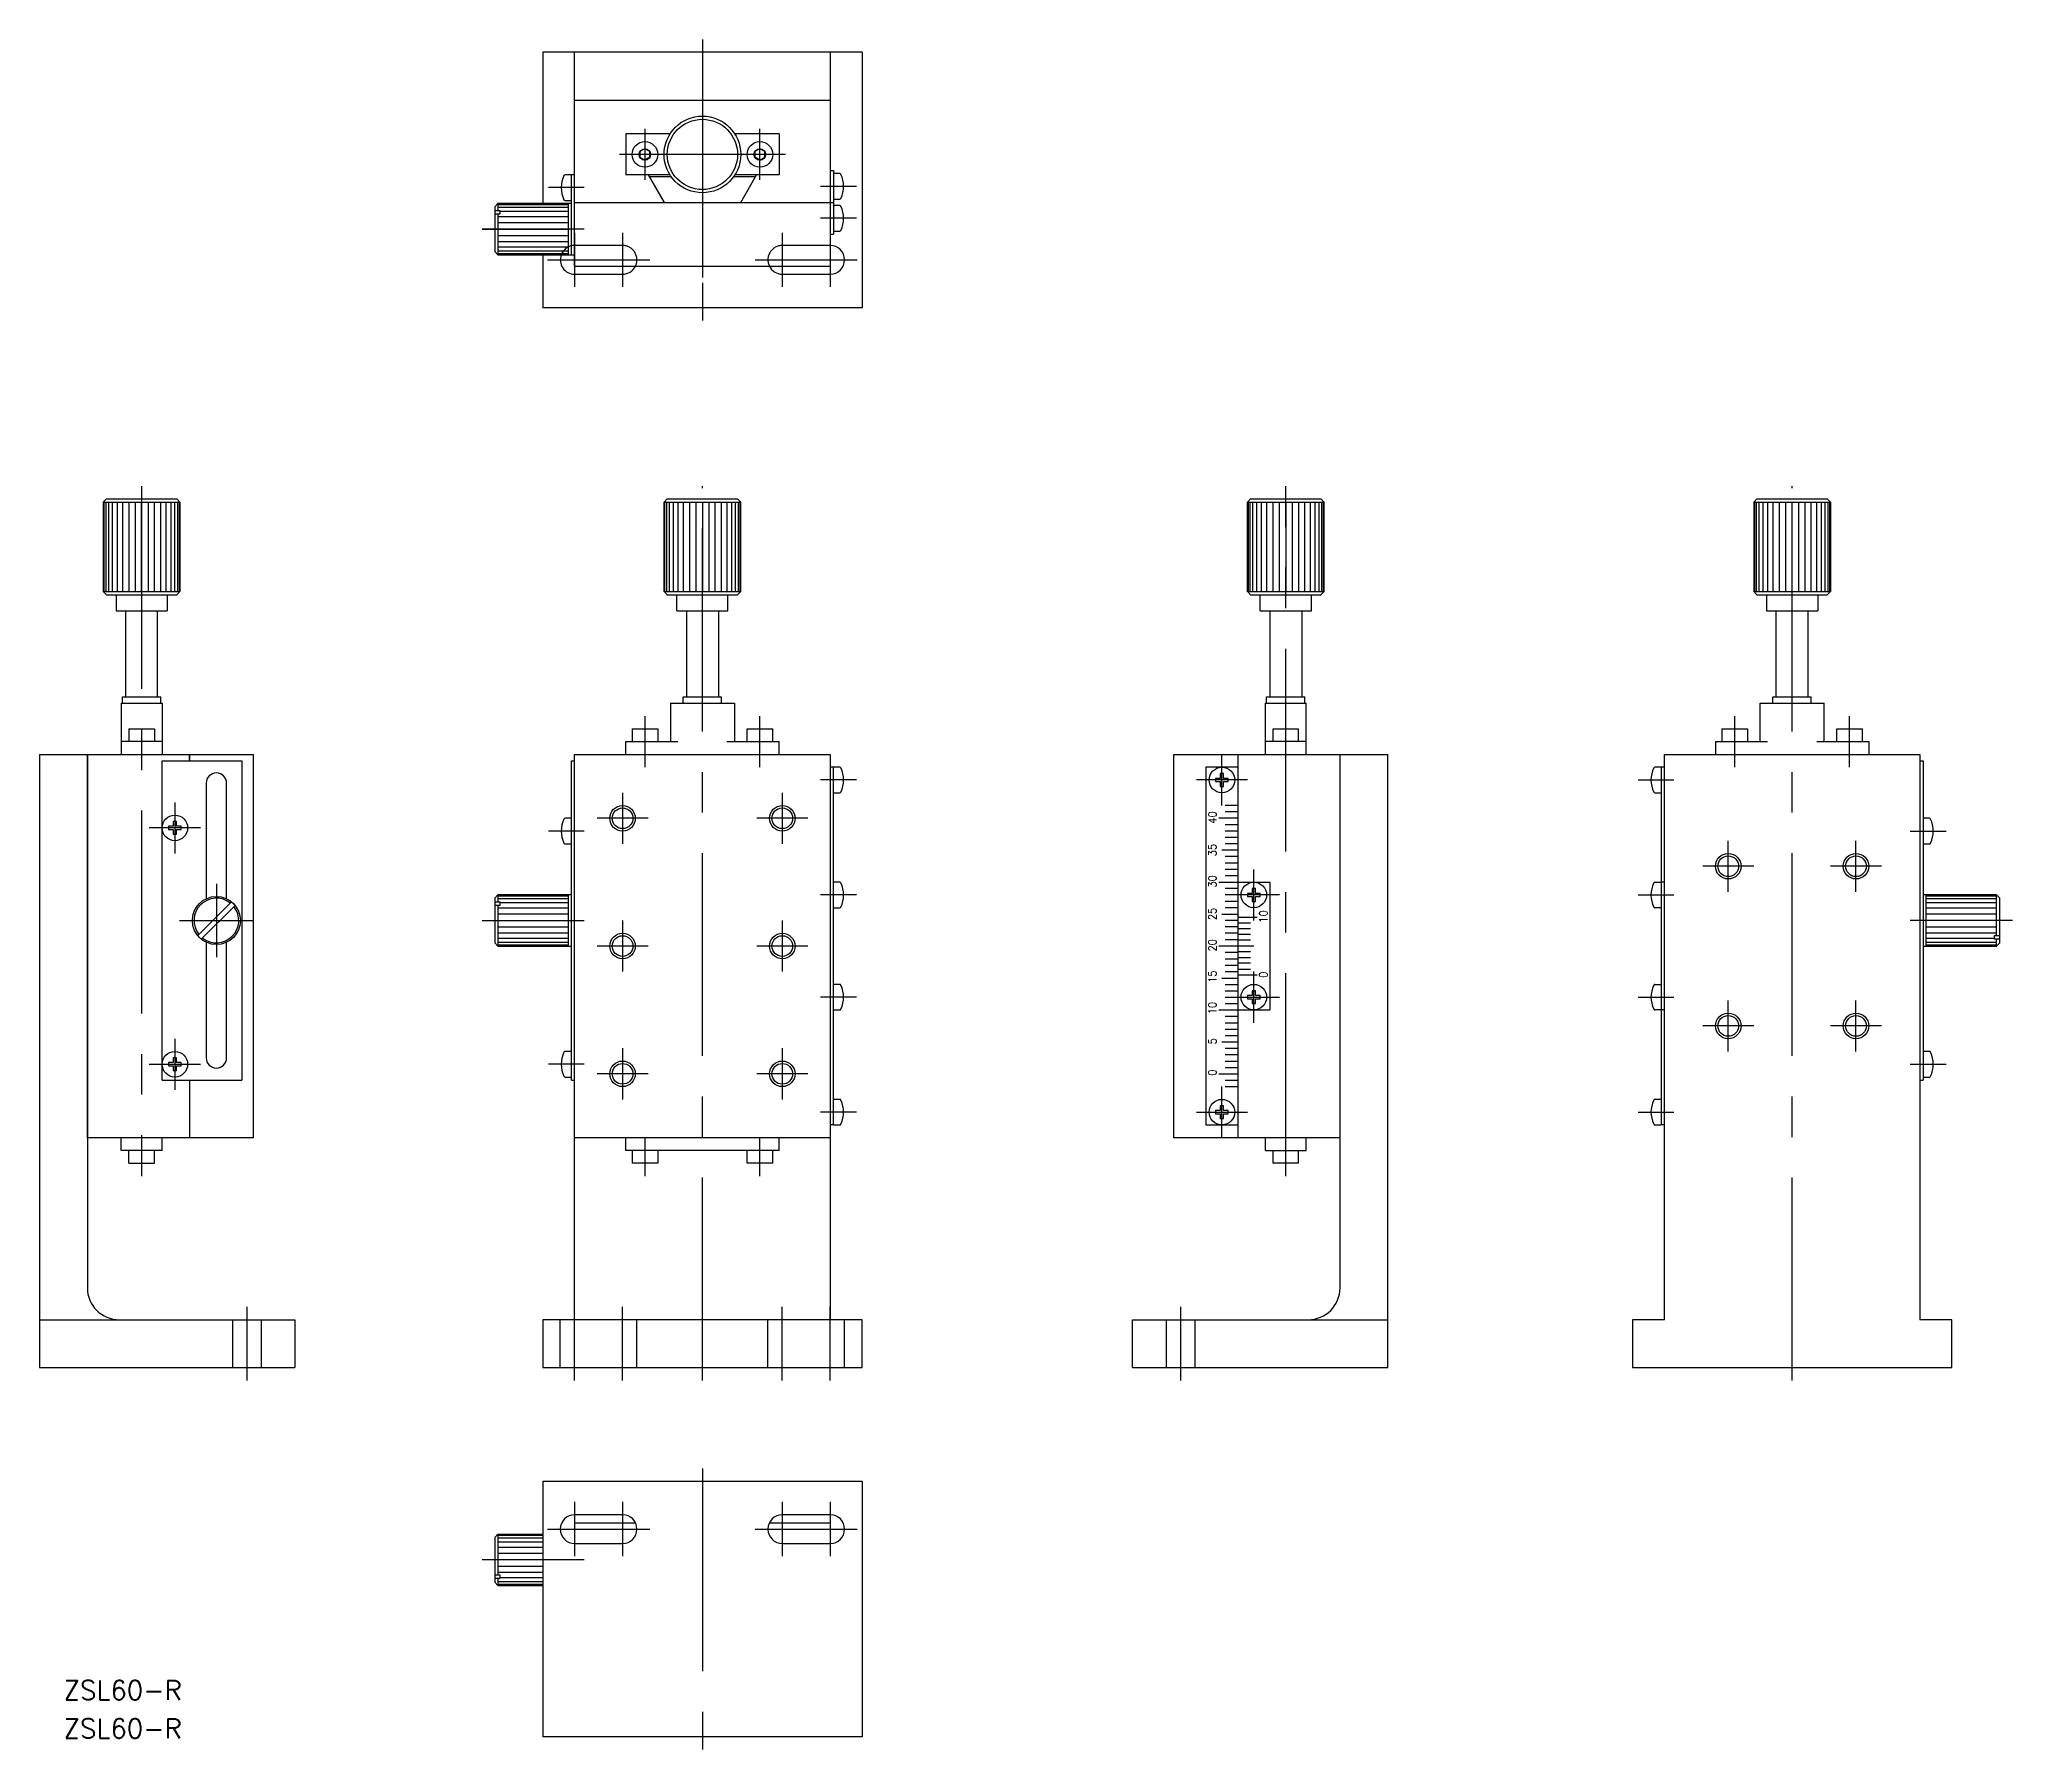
# Model space of a CAD drawing. Extents: x -104 to 205, y -126 to 142.
import ezdxf

# ---------------------------------------------------------------- set-up
doc = ezdxf.new("R2010")
doc.units = 0
doc.linetypes.add('CENTER', pattern=[50.8, 31.75, -6.35, 6.35, -6.35])
doc.linetypes.add('DASHED', pattern=[19.05, 12.7, -6.35])
doc.layers.get('0').update_dxf_attribs({"linetype": 'CONTINUOUS'})
doc.layers.add('CENTER', color=1, linetype='CONTINUOUS')
doc.styles.add('CONVERTER_2', font='txt.shx', dxfattribs={"width": 0.9})
doc.styles.get("Standard").update_dxf_attribs({"font": 'txt.shx', "height": 3, "bigfont": 'bigfont.shx'})

msp = doc.modelspace()

# ---------------------------------------------------------------- linework, layer by layer
at = {"color": 7, "linetype": 'CONTINUOUS'}
for p, q in [((-25, 139.93), (-25, 116.23)), ((-20, 139.93), (-25, 139.93)), ((-20, 106.43), (-20, 139.93)), ((20, 139.93), (-20, 139.93)), ((25, 139.93), (20, 139.93)), ((20, 139.93), (20, 106.43)), ((25, 139.93), (25, 99.93)), ((-20, 132.43), (20, 132.43)), ((-12, 127.13), (-12, 120.73)), ((-5.08, 127.13), (-12, 127.13)), ((12, 127.13), (5.08, 127.13)), ((12, 127.13), (12, 120.73)), ((-9, 124.83), (-9.78, 124.38)), ((-9.78, 124.38), (-9.78, 123.48)), ((-8.22, 124.38), (-9, 124.83)), ((-8.22, 123.48), (-8.22, 124.38)), ((9, 124.83), (8.22, 124.38)), ((8.22, 124.38), (8.22, 123.48)), ((9.78, 124.38), (9, 124.83)), ((9.78, 123.48), (9.78, 124.38)), ((-20.5, 120.73), (-21.49, 120.73)), ((-20.5, 108.23), (-20.5, 120.73)), ((-20, 120.73), (-20.5, 120.73)), ((-5.08, 120.73), (-12, 120.73)), ((-9.78, 123.48), (-9, 123.03)), ((-8.22, 123.48), (-9, 123.03)), ((-8.48, 120.73), (-6, 116.43)), ((-8.48, 120.73), (-8.31, 120.43)), ((12, 120.73), (5.08, 120.73)), ((6, 116.43), (8.48, 120.73)), ((9, 123.03), (8.22, 123.48)), ((9, 123.03), (9.78, 123.48)), ((20, 121.43), (20.5, 121.43)), ((20, 121.43), (20, 121.13)), ((20.5, 121.43), (20.5, 111.43)), ((21.49, 120.93), (20.5, 120.93)), ((-4.87, 120.43), (-8.31, 120.43)), ((8.31, 120.43), (4.87, 120.43)), ((-32.5, 115.73), (-32, 116.23)), ((-32.5, 115.73), (-32, 116.23)), ((-32.5, 115.73), (-32.5, 108.73)), ((-32.5, 115.73), (-32.5, 108.73)), ((-32.5, 115.16), (-31.7, 115.16)), ((-32.5, 115.16), (-31.7, 115.16)), ((-31.7, 114.59), (-32.5, 114.59)), ((-31.7, 114.59), (-32.5, 114.59)), ((-20.5, 116.23), (-32, 116.23)), ((-25, 116.23), (-32, 116.23)), ((-32, 116.23), (-32, 115.16)), ((-32, 116.23), (-32, 115.16)), ((-32, 116.09), (-21, 116.09)), ((-32, 116.09), (-25, 116.09)), ((-32, 115.69), (-21, 115.69)), ((-32, 115.69), (-25, 115.69)), ((-32, 114.59), (-32, 108.23)), ((-32, 114.59), (-32, 108.23)), ((-31.7, 115.16), (-31.7, 114.59)), ((-31.7, 115.16), (-31.7, 114.59)), ((-31.7, 115.06), (-21, 115.06)), ((-31.7, 115.06), (-25, 115.06)), ((-21.49, 116.73), (-20.5, 116.73)), ((-21, 116.23), (-21, 108.23)), ((-20, 116.43), (20.5, 116.43)), ((20.5, 116.93), (21.49, 116.93)), ((21.49, 115.93), (20.5, 115.93)), ((-32, 114.23), (-21, 114.23)), ((-32, 114.23), (-25, 114.23)), ((-32, 113.27), (-21, 113.27)), ((-32, 113.27), (-25, 113.27)), ((-32, 112.23), (-21, 112.23)), ((-21, 111.19), (-32, 111.19)), ((-25, 111.19), (-32, 111.19)), ((20, 111.43), (20.5, 111.43)), ((20.5, 111.93), (21.49, 111.93)), ((-32, 108.23), (-32.5, 108.73)), ((-32, 108.23), (-32.5, 108.73)), ((-21, 110.23), (-32, 110.23)), ((-25, 110.23), (-32, 110.23)), ((-21, 109.4), (-32, 109.4)), ((-25, 109.4), (-32, 109.4)), ((-21, 108.77), (-32, 108.77)), ((-25, 108.77), (-32, 108.77)), ((-21, 108.37), (-32, 108.37)), ((-25, 108.37), (-32, 108.37)), ((-32, 108.23), (-22.1, 108.23)), ((-25, 108.23), (-32, 108.23)), ((-25, 108.23), (-25, 99.93)), ((-22.1, 108.23), (-20, 108.23)), ((-21, 108.23), (-21, 108.48)), ((-20, 106.43), (-10.48, 106.43)), ((-20, 105.18), (-12.5, 105.18)), ((-10.48, 106.43), (0, 106.43)), ((0, 106.43), (10.48, 106.43)), ((10.48, 106.43), (20, 106.43)), ((12.5, 105.18), (20, 105.18)), ((25, 99.93), (-25, 99.93)), ((-93.78, 69.5), (-93.28, 70)), ((-93.78, 69.5), (-81.78, 69.5)), ((-93.78, 69.5), (-93.78, 55.5)), ((-93.69, 69.5), (-93.69, 55.5)), ((-93.41, 69.5), (-93.41, 55.5)), ((-93.28, 70), (-82.28, 70)), ((-92.97, 69.5), (-92.97, 55.5)), ((-92.37, 69.5), (-92.37, 55.5)), ((-91.63, 69.5), (-91.63, 55.5)), ((-90.78, 69.5), (-90.78, 55.5)), ((-89.8, 69.5), (-89.8, 55.5)), ((-88.82, 69.5), (-88.82, 55.5)), ((-87.78, 55.5), (-87.78, 69.5)), ((-86.73, 55.5), (-86.73, 69.5)), ((-85.76, 55.5), (-85.76, 69.5)), ((-84.78, 55.5), (-84.78, 69.5)), ((-83.92, 55.5), (-83.92, 69.5)), ((-83.18, 55.5), (-83.18, 69.5)), ((-82.58, 55.5), (-82.58, 69.5)), ((-81.78, 69.5), (-82.28, 70)), ((-82.14, 55.5), (-82.14, 69.5)), ((-81.87, 55.5), (-81.87, 69.5)), ((-81.78, 55.5), (-81.78, 69.5)), ((-81.78, 69.5), (-81.78, 55.5)), ((-5.5, 70), (-6, 69.5)), ((-6, 69.5), (-6, 55.5)), ((-6, 55.5), (-6, 69.5)), ((-6, 69.5), (0, 69.5)), ((-5.91, 69.5), (-5.91, 55.5)), ((-5.64, 69.5), (-5.64, 55.5)), ((-5.5, 70), (-2, 70)), ((-5.2, 69.5), (-5.2, 55.5)), ((-4.6, 69.5), (-4.6, 55.5)), ((-3.86, 69.5), (-3.86, 55.5)), ((-3, 69.5), (-3, 55.5)), ((-2.02, 69.5), (-2.02, 55.5)), ((-2, 70), (2, 70)), ((-1.04, 69.5), (-1.04, 55.5)), ((0, 69.5), (0, 55.5)), ((0, 69.5), (1.04, 69.5)), ((1.04, 55.5), (1.04, 69.5)), ((1.04, 69.5), (2.02, 69.5)), ((2, 70), (2.2, 70)), ((2.02, 55.5), (2.02, 69.5)), ((2.02, 69.5), (3, 69.5)), ((2.2, 70), (5.5, 70)), ((3, 55.5), (3, 69.5)), ((3, 69.5), (3.86, 69.5)), ((3.86, 55.5), (3.86, 69.5)), ((3.86, 69.5), (4.6, 69.5)), ((4.6, 55.5), (4.6, 69.5)), ((4.6, 69.5), (5.2, 69.5)), ((5.2, 55.5), (5.2, 69.5)), ((5.2, 69.5), (5.64, 69.5)), ((5.5, 70), (6, 69.5)), ((5.64, 55.5), (5.64, 69.5)), ((5.64, 69.5), (5.91, 69.5)), ((5.91, 55.5), (5.91, 69.5)), ((5.91, 69.5), (6, 69.5)), ((6, 55.5), (6, 69.5)), ((85.82, 70), (85.32, 69.5)), ((85.32, 69.5), (97.32, 69.5)), ((85.32, 69.5), (85.32, 55.5)), ((85.32, 55.5), (85.32, 69.5)), ((85.41, 69.5), (85.41, 55.5)), ((85.69, 69.5), (85.69, 55.5)), ((85.82, 70), (96.82, 70)), ((86.13, 69.5), (86.13, 55.5)), ((86.73, 69.5), (86.73, 55.5)), ((87.47, 69.5), (87.47, 55.5)), ((88.32, 69.5), (88.32, 55.5)), ((89.3, 69.5), (89.3, 55.5)), ((90.28, 69.5), (90.28, 55.5)), ((91.32, 69.5), (91.32, 55.5)), ((92.37, 55.5), (92.37, 69.5)), ((93.34, 55.5), (93.34, 69.5)), ((94.32, 55.5), (94.32, 69.5)), ((95.18, 55.5), (95.18, 69.5)), ((95.92, 55.5), (95.92, 69.5)), ((96.52, 55.5), (96.52, 69.5)), ((96.82, 70), (97.32, 69.5)), ((96.96, 55.5), (96.96, 69.5)), ((97.23, 55.5), (97.23, 69.5)), ((97.32, 55.5), (97.32, 69.5)), ((164.58, 69.5), (165.08, 70)), ((164.58, 69.5), (164.58, 55.5)), ((164.58, 69.5), (176.58, 69.5)), ((164.68, 69.5), (164.68, 55.5)), ((164.95, 69.5), (164.95, 55.5)), ((165.08, 70), (176.08, 70)), ((165.39, 69.5), (165.39, 55.5)), ((165.99, 69.5), (165.99, 55.5)), ((166.73, 69.5), (166.73, 55.5)), ((167.58, 69.5), (167.58, 55.5)), ((168.56, 69.5), (168.56, 55.5)), ((169.54, 69.5), (169.54, 55.5)), ((170.58, 55.5), (170.58, 69.5)), ((171.63, 55.5), (171.63, 69.5)), ((172.61, 55.5), (172.61, 69.5)), ((173.58, 55.5), (173.58, 69.5)), ((174.44, 55.5), (174.44, 69.5)), ((175.18, 55.5), (175.18, 69.5)), ((175.78, 55.5), (175.78, 69.5)), ((176.58, 69.5), (176.08, 70)), ((176.22, 55.5), (176.22, 69.5)), ((176.49, 55.5), (176.49, 69.5)), ((176.58, 69.5), (176.58, 55.5)), ((176.58, 55.5), (176.58, 69.5)), ((-93.78, 55.5), (-81.78, 55.5)), ((-93.28, 55), (-93.78, 55.5)), ((-93.28, 55), (-82.28, 55)), ((-91.78, 55), (-91.78, 52.5)), ((-83.78, 55), (-83.78, 52.5)), ((-83.78, 55), (-83.78, 52.5)), ((-81.78, 55.5), (-82.28, 55)), ((-6, 55.5), (0, 55.5)), ((-5.5, 55), (-6, 55.5)), ((-5.5, 55), (5.5, 55)), ((-4, 55), (4, 55)), ((-4, 52.5), (-4, 55)), ((-4, 52.5), (-4, 55)), ((0, 55.5), (1.04, 55.5)), ((1.04, 55.5), (2.02, 55.5)), ((2.02, 55.5), (3, 55.5)), ((3, 55.5), (3.86, 55.5)), ((3.86, 55.5), (4.6, 55.5)), ((4, 52.5), (4, 55)), ((4.6, 55.5), (5.2, 55.5)), ((5.2, 55.5), (5.64, 55.5)), ((6, 55.5), (5.5, 55)), ((5.64, 55.5), (5.91, 55.5)), ((5.91, 55.5), (6, 55.5)), ((85.32, 55.5), (97.32, 55.5)), ((85.82, 55), (85.32, 55.5)), ((85.82, 55), (96.82, 55)), ((87.32, 55), (95.32, 55)), ((87.32, 52.5), (87.32, 55)), ((87.32, 52.5), (87.32, 55)), ((95.32, 52.5), (95.32, 55)), ((97.32, 55.5), (96.82, 55)), ((164.58, 55.5), (176.58, 55.5)), ((165.08, 55), (164.58, 55.5)), ((165.08, 55), (176.08, 55)), ((166.58, 55), (166.58, 52.5)), ((174.58, 55), (174.58, 52.5)), ((174.58, 55), (174.58, 52.5)), ((176.58, 55.5), (176.08, 55)), ((-91.78, 52.5), (-83.78, 52.5)), ((-91.78, 52.5), (-90.28, 52.5)), ((-90.28, 39), (-90.28, 52.5)), ((-85.28, 39), (-85.28, 52.5)), ((-4, 52.5), (4, 52.5)), ((-4, 52.5), (-2.5, 52.5)), ((-2.5, 52.5), (-2.5, 39)), ((-2.5, 52.5), (2.5, 52.5)), ((2.5, 52.5), (2.5, 39)), ((2.5, 52.5), (4, 52.5)), ((87.32, 52.5), (95.32, 52.5)), ((87.32, 52.5), (88.82, 52.5)), ((88.82, 52.5), (88.82, 39)), ((93.82, 52.5), (93.82, 39)), ((166.58, 52.5), (174.58, 52.5)), ((168.08, 39), (168.08, 52.5)), ((173.08, 39), (173.08, 52.5)), ((-90.98, 38), (-90.98, 30)), ((-90.98, 38), (-84.58, 38)), ((-90.78, 39), (-84.78, 39)), ((-90.78, 38), (-90.78, 39)), ((-84.78, 38), (-84.78, 39)), ((-84.58, 38), (-84.58, 30)), ((-5, 38), (-5, 32)), ((-5, 38), (-3, 38)), ((-3, 38), (-3, 39)), ((-3, 39), (-2.5, 39)), ((-3, 38), (-2.5, 38)), ((-3, 38), (-2.5, 38)), ((-3, 38), (-2.5, 38)), ((-2.5, 39), (2.5, 39)), ((-2.5, 38), (2.5, 38)), ((-2.5, 38), (2.5, 38)), ((2.5, 39), (3, 39)), ((2.5, 38), (3, 38)), ((2.5, 38), (3, 38)), ((3, 38), (3, 39)), ((3, 38), (5, 38)), ((5, 38), (5, 32)), ((88.12, 38), (94.52, 38)), ((88.12, 30), (88.12, 38)), ((88.32, 39), (94.32, 39)), ((88.32, 38), (88.32, 39)), ((94.32, 38), (94.32, 39)), ((94.52, 30), (94.52, 38)), ((165.58, 32), (165.58, 38)), ((165.58, 38), (175.58, 38)), ((167.58, 39), (173.58, 39)), ((167.58, 38), (167.58, 39)), ((173.58, 38), (173.58, 39)), ((175.58, 32), (175.58, 38)), ((-89.78, 34), (-85.78, 34)), ((-89.78, 34), (-89.78, 32)), ((-85.78, 34), (-85.78, 32)), ((-11, 34), (-11, 32)), ((-11, 34), (-7, 34)), ((-7, 34), (-7, 32)), ((7, 34), (11, 34)), ((7, 32), (7, 34)), ((11, 32), (11, 34)), ((89.32, 34), (93.32, 34)), ((89.32, 32), (89.32, 34)), ((93.32, 32), (93.32, 34)), ((159.58, 34), (163.58, 34)), ((159.58, 34), (159.58, 32)), ((163.58, 34), (163.58, 32)), ((177.58, 34), (181.58, 34)), ((177.58, 32), (177.58, 34)), ((181.58, 32), (181.58, 34)), ((-84.58, 32), (-90.98, 32)), ((-12, 30), (-12, 32)), ((-12, 32), (-7, 32)), ((-12, 32), (-11, 32)), ((-7, 32), (-5, 32)), ((-5, 32), (-3.84, 32)), ((3.84, 32), (12, 32)), ((12, 30), (12, 32)), ((94.52, 32), (88.12, 32)), ((158.58, 32), (166.74, 32)), ((158.58, 32), (158.58, 30)), ((174.43, 32), (182.58, 32)), ((182.58, 32), (182.58, 30)), ((-103.78, 30), (-103.78, -66)), ((-103.78, 30), (-96.28, 30)), ((-96.28, 30), (-96.28, -53.5)), ((-96.28, -30), (-96.28, 30)), ((-96.28, 30), (-70.28, 30)), ((-84.58, -21), (-84.58, 29)), ((-84.58, 29), (-80.28, 29)), ((-80.28, 29), (-80.28, 30)), ((-80.28, 30), (-80.28, 29)), ((-80.28, 29), (-72.08, 29)), ((-73.58, 30), (-70.28, 30)), ((-72.08, 29), (-72.08, -21)), ((-70.28, -30), (-70.28, 30)), ((-20.5, 0), (-20.5, 29)), ((-20.5, 29), (-20, 29)), ((-20, -58.5), (-20, 30)), ((-20, -30), (-20, 30)), ((-20, 30), (20, 30)), ((-20, 30), (20, 30)), ((20, 30), (20, -58.5)), ((20, 30), (20, -30)), ((20.5, 28), (20, 28)), ((20.5, -28), (20.5, 28)), ((21.49, 28), (20.5, 28)), ((73.82, -30), (73.82, 30)), ((73.82, 30), (99.82, 30)), ((78.82, 28), (78.82, -28)), ((83.82, 28), (78.82, 28)), ((83.82, 30), (83.82, -30)), ((99.82, -30), (99.82, 30)), ((99.82, -53.5), (99.82, 30)), ((99.82, 30), (107.32, 30)), ((107.32, -66), (107.32, 30)), ((150.08, 28), (149.09, 28)), ((150.08, 28), (150.08, -28)), ((150.58, 28), (150.08, 28)), ((150.58, -58.5), (150.58, 30)), ((150.58, -30), (150.58, 30)), ((150.58, 30), (190.58, 30)), ((150.58, 30), (190.58, 30)), ((190.58, 30), (190.58, -58.5)), ((190.58, 30), (190.58, -30)), ((190.58, 29), (191.08, 29)), ((191.08, 29), (191.08, -21)), ((-77.68, 25.5), (-77.68, 7.4)), ((-74.48, 7.4), (-74.48, 25.5)), ((81.07, 26.25), (80.32, 26.25)), ((80.32, 26.25), (80.32, 25.75)), ((80.32, 25.75), (81.07, 25.75)), ((81.57, 27), (81.07, 27)), ((81.07, 27), (81.07, 26.25)), ((81.07, 25.75), (81.07, 25)), ((81.07, 25), (81.57, 25)), ((81.57, 26.25), (81.57, 27)), ((82.32, 26.25), (81.57, 26.25)), ((81.57, 25), (81.57, 25.75)), ((81.57, 25.75), (82.32, 25.75)), ((82.32, 25.75), (82.32, 26.25)), ((20.5, 24), (21.49, 24)), ((83.82, 22), (81.82, 22)), ((149.09, 24), (150.08, 24)), ((-83.58, 18.75), (-83.58, 18.25)), ((-82.83, 18.75), (-83.58, 18.75)), ((-82.83, 19.5), (-82.83, 18.75)), ((-82.33, 19.5), (-82.83, 19.5)), ((-82.33, 18.75), (-82.33, 19.5)), ((-81.58, 18.75), (-82.33, 18.75)), ((-81.58, 18.25), (-81.58, 18.75)), ((-20.5, 20), (-21.49, 20)), ((83.82, 20), (80.82, 20)), ((83.82, 21), (81.82, 21)), ((83.82, 19), (81.82, 19)), ((192.07, 20), (191.08, 20)), ((-83.58, 18.25), (-82.83, 18.25)), ((-82.83, 18.25), (-82.83, 17.5)), ((-82.83, 17.5), (-82.33, 17.5)), ((-82.33, 18.25), (-81.58, 18.25)), ((-82.33, 17.5), (-82.33, 18.25)), ((-21.49, 16), (-20.5, 16)), ((83.82, 18), (81.82, 18)), ((83.82, 17), (81.82, 17)), ((83.82, 16), (81.82, 16)), ((191.08, 16), (192.07, 16)), ((83.82, 15), (81.32, 15)), ((83.82, 14), (81.82, 14)), ((83.82, 13), (81.82, 13)), ((21.49, 10), (20.5, 10)), ((80.82, 10), (88.82, 10)), ((83.82, 12), (81.82, 12)), ((83.82, 11), (81.82, 11)), ((88.82, 10), (88.82, -10)), ((149.09, 10), (150.08, 10)), ((150.58, 10), (150.08, 10)), ((-73.71, 6.93), (-79, 1.64)), ((-73.15, 6.36), (-78.44, 1.07)), ((-32.5, 7.5), (-32, 8)), ((-32.5, 7.5), (-32.5, 0.5)), ((-32.5, 6.93), (-31.7, 6.93)), ((-31.7, 6.36), (-32.5, 6.36)), ((-20.5, 8), (-32, 8)), ((-32, 8), (-32, 6.93)), ((-32, 7.86), (-21, 7.86)), ((-32, 7.46), (-21, 7.46)), ((-32, 6.36), (-32, 0)), ((-31.7, 6.93), (-31.7, 6.36)), ((-31.7, 6.83), (-21, 6.83)), ((-21, 8), (-21, 0)), ((83.82, 9), (81.82, 9)), ((83.82, 8), (81.82, 8)), ((83.82, 7), (81.82, 7)), ((86.07, 8.25), (85.32, 8.25)), ((85.32, 8.25), (85.32, 7.75)), ((85.32, 7.75), (86.07, 7.75)), ((86.57, 9), (86.07, 9)), ((86.07, 9), (86.07, 8.25)), ((86.07, 7.75), (86.07, 7)), ((86.07, 7), (86.57, 7)), ((86.57, 8.25), (86.57, 9)), ((87.32, 8.25), (86.57, 8.25)), ((86.57, 7), (86.57, 7.75)), ((86.57, 7.75), (87.32, 7.75)), ((87.32, 7.75), (87.32, 8.25)), ((202.58, 8), (191.08, 8)), ((191.58, 0), (191.58, 8)), ((191.58, 8), (191.58, 7.75)), ((191.58, 7.86), (202.58, 7.86)), ((191.58, 7.46), (202.58, 7.46)), ((191.58, 6.83), (202.58, 6.83)), ((202.58, 1.64), (202.58, 8)), ((202.58, 8), (203.08, 7.5)), ((203.08, 0.5), (203.08, 7.5)), ((-32, 6), (-21, 6)), ((-32, 5.04), (-21, 5.04)), ((-32, 4), (-21, 4)), ((20.5, 6), (21.49, 6)), ((81.32, 5), (83.82, 5)), ((83.82, 6), (81.82, 6)), ((83.82, 4), (81.82, 4)), ((83.82, 4.5), (86.82, 4.5)), ((85.82, 3.6), (83.82, 3.6)), ((150.08, 6), (149.09, 6)), ((191.58, 6), (202.58, 6)), ((191.58, 5.04), (202.58, 5.04)), ((202.58, 4), (191.58, 4)), ((-77.68, 0.6), (-77.68, -17.5)), ((-74.48, -17.5), (-74.48, 0.6)), ((-32, 0), (-32.5, 0.5)), ((-21, 2.96), (-32, 2.96)), ((-21, 2), (-32, 2)), ((-21, 1.17), (-32, 1.17)), ((-21, 0.54), (-32, 0.54)), ((-21, 0.14), (-32, 0.14)), ((-32, 0), (-21, 0)), ((-21, 0), (-21, 0.25)), ((-21, 0), (-20.5, 0)), ((-20.5, -21), (-20.5, 0)), ((86.32, 0), (80.82, 0)), ((83.82, 3), (81.82, 3)), ((83.82, 2), (81.82, 2)), ((83.82, 1), (81.82, 1)), ((85.82, 2.7), (83.82, 2.7)), ((85.82, 1.8), (83.82, 1.8)), ((85.82, 0.9), (83.82, 0.9)), ((191.08, 0), (202.58, 0)), ((202.58, 2.96), (191.58, 2.96)), ((202.58, 2), (191.58, 2)), ((202.28, 1.17), (191.58, 1.17)), ((202.58, 0.54), (191.58, 0.54)), ((202.58, 0.14), (191.58, 0.14)), ((202.28, 1.64), (203.08, 1.64)), ((202.28, 1.07), (202.28, 1.64)), ((203.08, 1.07), (202.28, 1.07)), ((202.58, 0), (202.58, 1.07)), ((203.08, 0.5), (202.58, 0)), ((83.82, -1), (81.82, -1)), ((81.82, -2), (83.82, -2)), ((81.82, -3), (83.82, -3)), ((85.82, -0.9), (83.82, -0.9)), ((83.82, -1.8), (85.82, -1.8)), ((85.82, -2.7), (83.82, -2.7)), ((21.49, -6), (20.5, -6)), ((81.32, -5), (83.82, -5)), ((81.82, -4), (83.82, -4)), ((81.82, -6), (83.82, -6)), ((83.82, -3.6), (85.82, -3.6)), ((83.82, -4.5), (86.82, -4.5)), ((149.09, -6), (150.08, -6)), ((81.82, -7), (83.82, -7)), ((81.82, -8), (83.82, -8)), ((81.82, -9), (83.82, -9)), ((86.07, -7.75), (85.32, -7.75)), ((85.32, -7.75), (85.32, -8.25)), ((85.32, -8.25), (86.07, -8.25)), ((86.57, -7), (86.07, -7)), ((86.07, -7), (86.07, -7.75)), ((86.07, -8.25), (86.07, -9)), ((86.07, -9), (86.57, -9)), ((86.57, -7.75), (86.57, -7)), ((87.32, -7.75), (86.57, -7.75)), ((86.57, -9), (86.57, -8.25)), ((86.57, -8.25), (87.32, -8.25)), ((87.32, -8.25), (87.32, -7.75)), ((20.5, -10), (21.49, -10)), ((80.82, -10), (88.82, -10)), ((81.82, -11), (83.82, -11)), ((81.82, -12), (83.82, -12)), ((150.08, -10), (149.09, -10)), ((150.58, -10), (150.08, -10)), ((81.32, -15), (83.82, -15)), ((81.82, -13), (83.82, -13)), ((81.82, -14), (83.82, -14)), ((-82.83, -18.25), (-83.58, -18.25)), ((-83.58, -18.25), (-83.58, -18.75)), ((-82.33, -17.5), (-82.83, -17.5)), ((-82.83, -17.5), (-82.83, -18.25)), ((-82.33, -18.25), (-82.33, -17.5)), ((-81.58, -18.25), (-82.33, -18.25)), ((-81.58, -18.75), (-81.58, -18.25)), ((-20.5, -16.5), (-21.49, -16.5)), ((81.82, -16), (83.82, -16)), ((81.82, -17), (83.82, -17)), ((81.82, -18), (83.82, -18)), ((192.07, -16.5), (191.08, -16.5)), ((-84.58, -21), (-80.28, -21)), ((-83.58, -18.75), (-82.83, -18.75)), ((-82.83, -18.75), (-82.83, -19.5)), ((-82.83, -19.5), (-82.33, -19.5)), ((-82.33, -19.5), (-82.33, -18.75)), ((-82.33, -18.75), (-81.58, -18.75)), ((-80.28, -21), (-80.28, -30)), ((-80.28, -21), (-72.08, -21)), ((-21.49, -20.5), (-20.5, -20.5)), ((-20.5, -21), (-20, -21)), ((80.82, -20), (83.82, -20)), ((81.82, -19), (83.82, -19)), ((81.82, -21), (83.82, -21)), ((190.58, -21), (191.08, -21)), ((191.08, -20.5), (192.07, -20.5)), ((21.49, -24), (20.5, -24)), ((81.82, -22), (83.82, -22)), ((150.08, -24), (149.09, -24)), ((80.32, -25.75), (80.32, -26.25)), ((81.07, -25.75), (80.32, -25.75)), ((80.32, -26.25), (81.07, -26.25)), ((81.57, -25), (81.07, -25)), ((81.07, -25), (81.07, -25.75)), ((81.07, -26.25), (81.07, -27)), ((81.07, -27), (81.57, -27)), ((81.57, -25.75), (81.57, -25)), ((82.32, -25.75), (81.57, -25.75)), ((81.57, -26.25), (82.32, -26.25)), ((81.57, -27), (81.57, -26.25)), ((82.32, -26.25), (82.32, -25.75)), ((-80.28, -30), (-96.28, -30)), ((-90.98, -32), (-90.98, -30)), ((-84.58, -32), (-84.58, -30)), ((-70.28, -30), (-80.28, -30)), ((20, -30), (-20, -30)), ((-12, -32), (-12, -30)), ((12, -32), (12, -30)), ((20.5, -28), (20, -28)), ((20.5, -28), (21.49, -28)), ((99.82, -30), (73.82, -30)), ((78.82, -28), (83.82, -28)), ((88.12, -32), (88.12, -30)), ((94.52, -32), (94.52, -30)), ((149.09, -28), (150.08, -28)), ((150.58, -28), (150.08, -28)), ((-84.58, -32), (-90.98, -32)), ((-89.78, -34), (-89.78, -32)), ((-85.78, -34), (-85.78, -32)), ((12, -32), (-12, -32)), ((-11, -32), (-12, -32)), ((-11, -32), (-11, -34)), ((-7, -32), (-7, -34)), ((7, -34), (7, -32)), ((11, -34), (11, -32)), ((88.12, -32), (94.52, -32)), ((89.32, -34), (89.32, -32)), ((93.32, -34), (93.32, -32)), ((-89.78, -34), (-85.78, -34)), ((-7, -34), (-11, -34)), ((11, -34), (7, -34)), ((93.32, -34), (89.32, -34)), ((-103.78, -58.5), (-63.78, -58.5)), ((-63.78, -58.5), (-63.78, -66)), ((25, -58.5), (-25, -58.5)), ((-25, -58.5), (-25, -66)), ((25, -66), (25, -58.5)), ((67.32, -58.5), (107.32, -58.5)), ((67.32, -66), (67.32, -58.5)), ((145.58, -58.5), (145.58, -66)), ((150.58, -58.5), (145.58, -58.5)), ((195.58, -58.5), (190.58, -58.5)), ((195.58, -66), (195.58, -58.5)), ((-103.78, -66), (-63.78, -66)), ((-25, -66), (25, -66)), ((67.32, -66), (107.32, -66)), ((145.58, -66), (195.58, -66)), ((-25, -83.78), (25, -83.78)), ((-25, -83.78), (-25, -92.08)), ((25, -83.78), (25, -123.78)), ((-12.5, -89.03), (-20, -89.03)), ((20, -89.03), (12.5, -89.03)), ((-32.5, -92.58), (-32, -92.08)), ((-32.5, -92.58), (-32.5, -99.58)), ((-32, -92.08), (-32, -98.45)), ((-32, -92.08), (-25, -92.08)), ((-32, -92.22), (-25, -92.22)), ((-32, -92.62), (-25, -92.62)), ((-25, -92.08), (-25, -92.22)), ((-25, -92.22), (-25, -92.62)), ((-25, -92.62), (-25, -93.26)), ((-20, -90.28), (-10.48, -90.28)), ((-20, -90.28), (-20, -93.53)), ((10.48, -90.28), (20, -90.28)), ((20, -90.28), (20, -93.53)), ((-32, -93.26), (-25, -93.26)), ((-32, -94.08), (-25, -94.08)), ((-32, -95.05), (-25, -95.05)), ((-25, -93.26), (-25, -94.08)), ((-25, -94.08), (-25, -95.05)), ((-25, -95.05), (-25, -97.12)), ((-20, -93.53), (-12.5, -93.53)), ((12.5, -93.53), (20, -93.53)), ((-32.5, -98.45), (-31.7, -98.45)), ((-25, -97.12), (-32, -97.12)), ((-25, -98.08), (-32, -98.08)), ((-31.7, -98.45), (-31.7, -99.01)), ((-25, -97.12), (-25, -98.08)), ((-25, -98.08), (-25, -98.91)), ((-31.7, -99.01), (-32.5, -99.01)), ((-32, -100.08), (-32.5, -99.58)), ((-32, -99.01), (-32, -100.08)), ((-25, -99.55), (-32, -99.55)), ((-25, -99.95), (-32, -99.95)), ((-32, -100.08), (-25, -100.08)), ((-25, -98.91), (-31.7, -98.91)), ((-25, -98.91), (-25, -99.55)), ((-25, -99.55), (-25, -99.95)), ((-25, -99.95), (-25, -100.08)), ((-25, -100.08), (-25, -123.78)), ((25, -123.78), (-25, -123.78))]:
    msp.add_line(p, q, dxfattribs=at)
at = {"color": 3, "linetype": 'DASHED'}
for p, q in [((-12.5, 109.68), (-20, 109.68)), ((20, 109.68), (12.5, 109.68)), ((-73.53, -66), (-73.53, -58.5)), ((-69.03, -66), (-69.03, -58.5)), ((-22.25, -66), (-22.25, -58.5)), ((-10.25, -66), (-10.25, -58.5)), ((10.25, -66), (10.25, -58.5)), ((22.25, -66), (22.25, -58.5)), ((72.57, -58.5), (72.57, -66)), ((77.07, -58.5), (77.07, -66))]:
    msp.add_line(p, q, dxfattribs=at)
at = {"color": 7, "linetype": 'CONTINUOUS'}
for centre, radius in [((0, 123.93), 6), ((0, 123.93), 5.5), ((-9, 123.93), 2), ((-9, 123.93), 0.9), ((9, 123.93), 2), ((9, 123.93), 0.9), ((81.32, 26), 2), ((-12.5, 20), 1.62), ((12.5, 20), 1.62), ((-82.58, 18.5), 2), ((160.58, 12.5), 1.62), ((180.58, 12.5), 1.62), ((86.32, 8), 2), ((-76.08, 4), 3.76), ((-12.5, 0), 1.62), ((12.5, 0), 1.62), ((86.32, -8), 2), ((160.58, -12.5), 1.62), ((180.58, -12.5), 1.62), ((-82.58, -18.5), 2), ((-12.5, -20), 1.62), ((12.5, -20), 1.62), ((81.32, -26), 2)]:
    msp.add_circle(centre, radius, dxfattribs=at)
at = {"color": 3, "linetype": 'CONTINUOUS'}
for centre in [(-12.5, 20), (12.5, 20), (160.58, 12.5), (180.58, 12.5), (-12.5, 0), (12.5, 0), (160.58, -12.5), (180.58, -12.5), (-12.5, -20), (12.5, -20)]:
    msp.add_circle(centre, 2, dxfattribs=at)
at = {"color": 7, "linetype": 'CONTINUOUS'}
for centre, radius, start, end in [((-17.75, 118.73), 4.35, 154.3284, 205.6716), ((-21.49, 120.53), 0.2, 90, 154.3284), ((21.49, 120.73), 0.2, 25.6716, 90), ((17.75, 118.93), 4.35, 334.3284, 25.6716), ((-21.49, 116.93), 0.2, 205.6716, 270), ((21.49, 117.13), 0.2, 270, 334.3284), ((21.49, 115.73), 0.2, 25.6716, 90), ((17.75, 113.93), 4.35, 334.3284, 25.6716), ((21.49, 112.13), 0.2, 270, 334.3284), ((-20, 107.43), 2.25, 159.1725, 270), ((20, 107.43), 2.25, 270, 90), ((-12.5, 107.43), 2.25, 270, 333.6122), ((12.5, 107.43), 2.25, 206.3878, 270), ((21.49, 27.8), 0.2, 25.6716, 90), ((17.75, 26), 4.35, 334.3284, 25.6716), ((152.84, 26), 4.35, 154.3284, 205.6716), ((149.09, 27.8), 0.2, 90, 154.3284), ((-76.08, 25.5), 1.6, 0, 180), ((21.49, 24.2), 0.2, 270, 334.3284), ((149.09, 24.2), 0.2, 205.6716, 270), ((-17.75, 18), 4.35, 154.3284, 205.6716), ((-21.49, 19.8), 0.2, 90, 154.3284), ((192.07, 19.8), 0.2, 25.6716, 90), ((188.33, 18), 4.35, 334.3284, 25.6716), ((-21.49, 16.2), 0.2, 205.6716, 270), ((192.07, 16.2), 0.2, 270, 334.3284), ((21.49, 9.8), 0.2, 25.6716, 90), ((17.75, 8), 4.35, 334.3284, 25.6716), ((152.84, 8), 4.35, 154.3284, 205.6716), ((149.09, 9.8), 0.2, 90, 154.3284), ((-76.08, 4), 3.5, 51.5624, 218.4376), ((-76.08, 4), 3.5, 231.5624, 38.4376), ((21.49, 6.2), 0.2, 270, 334.3284), ((149.09, 6.2), 0.2, 205.6716, 270), ((21.49, -6.2), 0.2, 25.6716, 90), ((17.75, -8), 4.35, 334.3284, 25.6716), ((152.84, -8), 4.35, 154.3284, 205.6716), ((149.09, -6.2), 0.2, 90, 154.3284), ((21.49, -9.8), 0.2, 270, 334.3284), ((149.09, -9.8), 0.2, 205.6716, 270), ((-76.08, -17.5), 1.6, 180, 0), ((-17.75, -18.5), 4.35, 154.3284, 205.6716), ((-21.49, -16.7), 0.2, 90, 154.3284), ((192.07, -16.7), 0.2, 25.6716, 90), ((188.33, -18.5), 4.35, 334.3284, 25.6716), ((-21.49, -20.3), 0.2, 205.6716, 270), ((192.07, -20.3), 0.2, 270, 334.3284), ((21.49, -24.2), 0.2, 25.6716, 90), ((17.75, -26), 4.35, 334.3284, 25.6716), ((152.84, -26), 4.35, 154.3284, 205.6716), ((149.09, -24.2), 0.2, 90, 154.3284), ((21.49, -27.8), 0.2, 270, 334.3284), ((149.09, -27.8), 0.2, 205.6716, 270), ((-91.28, -53.5), 5, 180, 270), ((94.82, -53.5), 5, 270, 0), ((-20, -91.28), 2.25, 90, 270), ((-12.5, -91.28), 2.25, 270, 90), ((12.5, -91.28), 2.25, 90, 270), ((20, -91.28), 2.25, 270, 90)]:
    msp.add_arc(centre, radius, start, end, dxfattribs=at)
at = {"color": 3, "linetype": 'DASHED'}
for centre, start, end in [((-20, 107.43), 90, 159.1725), ((-12.5, 107.43), 333.6122, 90), ((12.5, 107.43), 90, 206.3878)]:
    msp.add_arc(centre, 2.25, start, end, dxfattribs=at)
at = {"layer": 'CENTER', "color": 1, "linetype": 'CENTER'}
for p, q in [((0, 141.93), (0, 97.93)), ((0, 136.43), (0, 103.43)), ((-9, 127.93), (-9, 119.93)), ((9, 119.93), (9, 127.93)), ((13, 123.93), (-13, 123.93)), ((-18.5, 118.73), (-24.1, 118.73)), ((24.1, 118.93), (18.5, 118.93)), ((-34.5, 112.23), (-23, 112.23)), ((-18.5, 112.23), (-34.5, 112.23)), ((-20, 111.68), (-20, 103.18)), ((-12.5, 111.68), (-12.5, 103.18)), ((12.5, 111.68), (12.5, 103.18)), ((24.1, 113.93), (18.5, 113.93)), ((20, 111.68), (20, 103.18)), ((-24.25, 107.43), (-8.25, 107.43)), ((8.25, 107.43), (24.25, 107.43)), ((-87.78, 72), (-87.78, -36)), ((0, -68), (0, 72)), ((91.32, -36), (91.32, 72)), ((170.58, -68), (170.58, 72)), ((-9, 36), (-9, 28)), ((9, 28), (9, 36)), ((161.58, 36), (161.58, 28)), ((179.58, 28), (179.58, 36)), ((81.32, 22), (81.32, 30)), ((24.1, 26), (18.5, 26)), ((85.32, 26), (77.32, 26)), ((146.48, 26), (152.08, 26)), ((-82.58, 22.5), (-82.58, 14.5)), ((-12.5, 24), (-12.5, 16)), ((12.5, 24), (12.5, 16)), ((-8.5, 20), (-16.5, 20)), ((16.5, 20), (8.5, 20)), ((-78.58, 18.5), (-86.58, 18.5)), ((-18.5, 18), (-24.1, 18)), ((160.58, 8.5), (160.58, 16.5)), ((180.58, 8.5), (180.58, 16.5)), ((189.08, 18), (194.68, 18)), ((164.58, 12.5), (156.58, 12.5)), ((184.58, 12.5), (176.58, 12.5)), ((-76.08, 9.76), (-76.08, -1.76)), ((86.32, 4), (86.32, 12)), ((24.1, 8), (18.5, 8)), ((90.32, 8), (82.32, 8)), ((146.48, 8), (152.08, 8)), ((-81.84, 4), (-70.31, 4)), ((-34.5, 4), (-18.5, 4)), ((-12.5, 4), (-12.5, -4)), ((12.5, 4), (12.5, -4)), ((205.08, 4), (189.08, 4)), ((-8.5, 0), (-16.5, 0)), ((16.5, 0), (8.5, 0)), ((86.32, -12), (86.32, -4)), ((24.1, -8), (18.5, -8)), ((82.32, -8), (90.32, -8)), ((146.48, -8), (152.08, -8)), ((160.58, -16.5), (160.58, -8.5)), ((180.58, -16.5), (180.58, -8.5)), ((-82.58, -14.5), (-82.58, -22.5)), ((164.58, -12.5), (156.58, -12.5)), ((184.58, -12.5), (176.58, -12.5)), ((-86.58, -18.5), (-78.58, -18.5)), ((-18.5, -18.5), (-24.1, -18.5)), ((-12.5, -16), (-12.5, -24)), ((12.5, -16), (12.5, -24)), ((189.08, -18.5), (194.68, -18.5)), ((-8.5, -20), (-16.5, -20)), ((16.5, -20), (8.5, -20)), ((81.32, -30), (81.32, -22)), ((24.1, -26), (18.5, -26)), ((77.32, -26), (85.32, -26)), ((146.48, -26), (152.08, -26)), ((-9, -30), (-9, -36)), ((9, -36), (9, -30)), ((-71.28, -68), (-71.28, -56.5)), ((-20, -68), (-20, -56.5)), ((-12.5, -68), (-12.5, -56.5)), ((12.5, -68), (12.5, -56.5)), ((20, -68), (20, -56.5)), ((74.82, -56.5), (74.82, -68)), ((0, -81.78), (0, -125.78)), ((-20, -87.03), (-20, -95.53)), ((-12.5, -87.03), (-12.5, -95.53)), ((12.5, -87.03), (12.5, -95.53)), ((20, -87.03), (20, -95.53)), ((-24.25, -91.28), (-8.25, -91.28)), ((8.25, -91.28), (24.25, -91.28)), ((-18.5, -96.08), (-34.5, -96.08))]:
    msp.add_line(p, q, dxfattribs=at)

# ---------------------------------------------------------------- texts
at = {"color": 7, "linetype": 'CONTINUOUS', "style": 'CONVERTER_2', "width": 0.9}
for s, height, p in [('40', 1.25, (80.45, 19.16)), ('35', 1.25, (80.45, 14.06)), ('30', 1.25, (80.45, 9.16)), ('25', 1.25, (80.45, 4.06)), ('10', 1.3, (88.47, 3.62)), ('20', 1.25, (80.45, -0.84)), ('15', 1.25, (80.45, -5.75)), ('0', 1.3, (88.47, -4.99)), ('10', 1.25, (80.45, -10.66)), ('5', 1.25, (80.45, -15.38)), ('0', 1.25, (80.45, -20.28))]:
    msp.add_text(s, height=height, rotation=90, dxfattribs=at).set_placement(p)
at = {"color": 7, "linetype": 'CONTINUOUS'}
for p in [(-100, -118), (-100, -124)]:
    msp.add_text('ZSL60-R', height=3, dxfattribs=at).set_placement(p)

doc.saveas('drawing.dxf')
